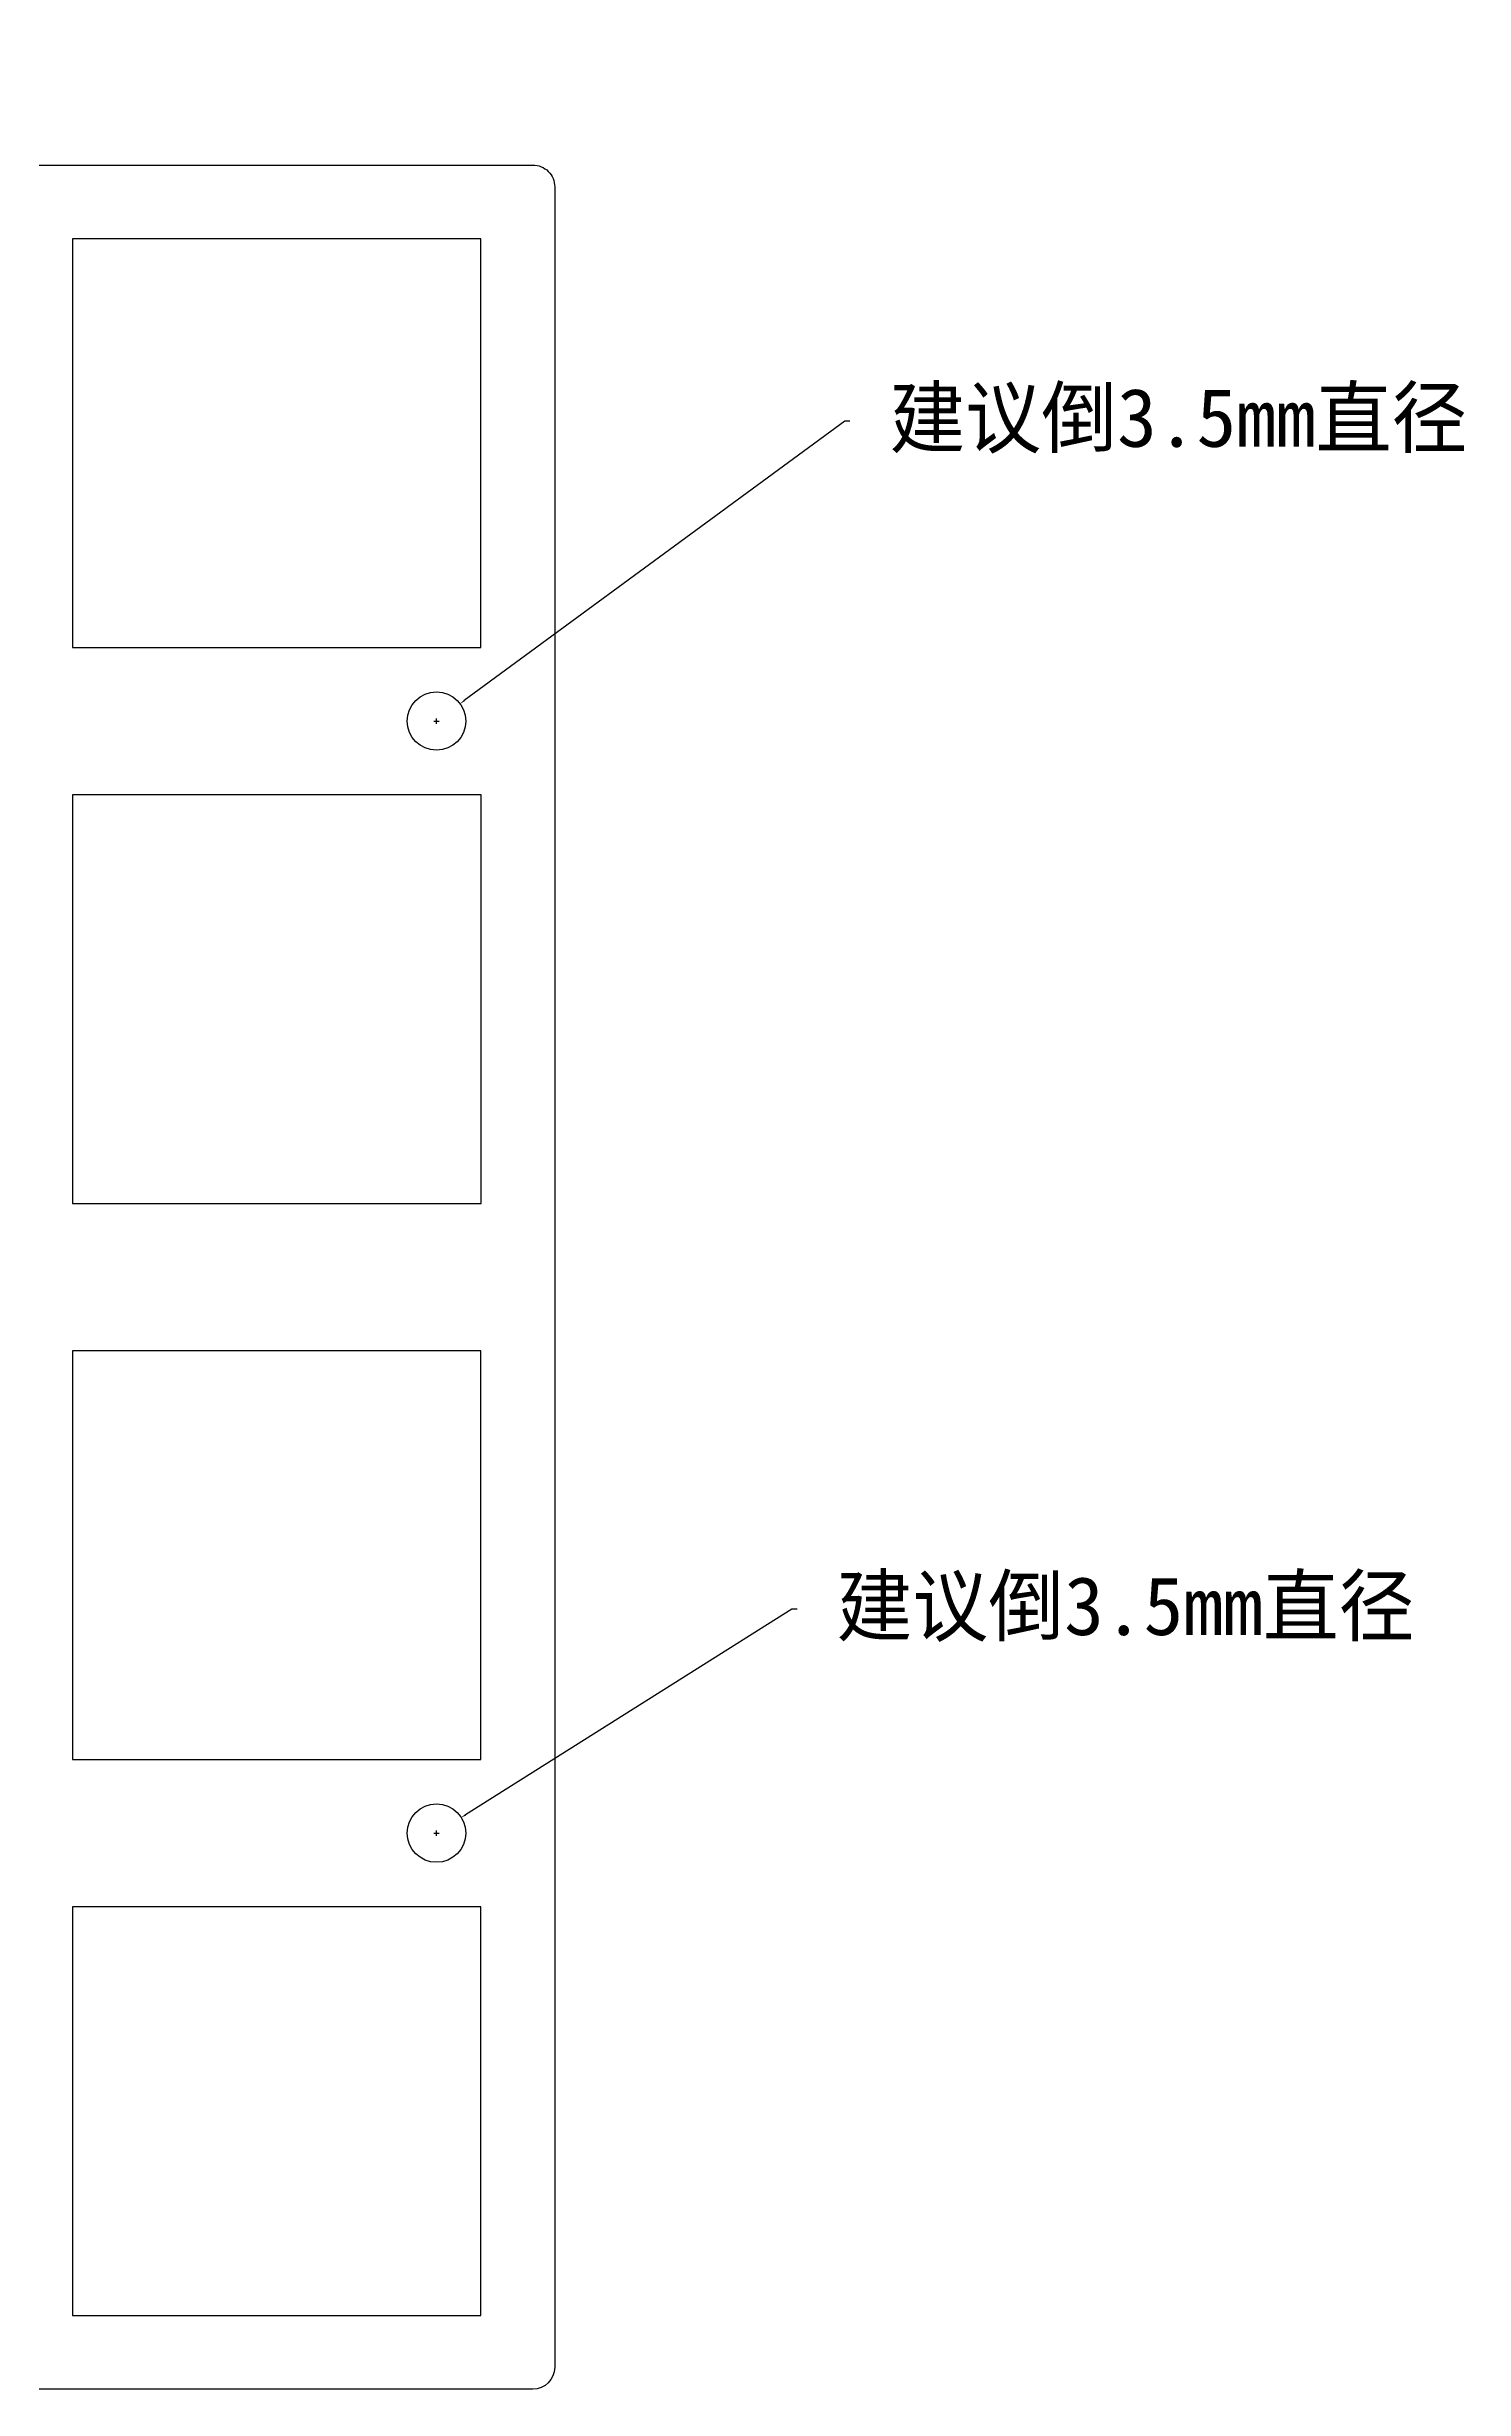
# Model space of a CAD drawing. Header units: millimetres. Extents: x -54 to 301, y 70 to 207.
# Drawn here: x 252.2 to 300.7, y 100.7 to 180.9 of the extents above; entities that cross this region are included whole.
import ezdxf

# ---------------------------------------------------------------- set-up
doc = ezdxf.new("R2010")
doc.units = ezdxf.units.MM
doc.header["$MEASUREMENT"] = 0
doc.layers.get('Defpoints').update_dxf_attribs({"color": 2})
doc.dimstyles.get("Standard").update_dxf_attribs({"dimtxt": 0.18, "dimasz": 0.18, "dimexe": 0.18, "dimexo": 0.0625, "dimgap": 0.09, "dimtad": 0, "dimtih": 1, "dimtoh": 1, "dimdec": 4, "dimzin": 0, "dimdsep": 46, "dimtxsty": 'STANDARD', "dimcen": 0.09, "dimadec": 0, "dimazin": 0, "dimtfac": 1, "dimtdec": 4, "dimtofl": 0, "dimtmove": 0, "dimatfit": 3, "dimfxl": 1, "dimtolj": 1, "dimtzin": 0, "dimarcsym": 0})

# ---------------------------------------------------------------- blocks, each defined once
blk = doc.blocks.new('*D6')
at = {"layer": 'Defpoints', "color": 0, "linetype": 'Continuous', "lineweight": -2, "transparency": 16777216}
for p, q in [((277.687, 127.38), (266.513, 120.341)), ((277.867, 127.38), (277.687, 127.38)), ((265.424, 119.712), (265.604, 119.712)), ((265.514, 119.622), (265.514, 119.802))]:
    blk.add_line(p, q, dxfattribs=at)
at = {"layer": 'Defpoints', "color": 0, "linetype": 'Continuous', "transparency": 16777216}
for p in [(266.361, 120.245), (264.668, 119.179)]:
    blk.add_point(p, dxfattribs=at)
blk.add_solid([(266.497, 120.367), (266.529, 120.316), (266.361, 120.245)], dxfattribs=at)
at = {"layer": 'Defpoints', "color": 0, "linetype": 'Continuous', "transparency": 16777216, "insert": (289.12, 127.38), "char_height": 0.18, "attachment_point": 5}
blk.add_mtext('\\A1;{\\H11.11111x;建议倒3.5mm直径}', dxfattribs=at)
blk = doc.blocks.new('*D7')
at = {"layer": 'Defpoints', "color": 0, "linetype": 'Continuous', "lineweight": -2, "transparency": 16777216}
for p, q in [((279.501, 168.09), (266.465, 158.511)), ((279.681, 168.09), (279.501, 168.09)), ((265.424, 157.812), (265.604, 157.812)), ((265.514, 157.722), (265.514, 157.902))]:
    blk.add_line(p, q, dxfattribs=at)
at = {"layer": 'Defpoints', "color": 0, "linetype": 'Continuous', "transparency": 16777216}
for p in [(266.32, 158.404), (264.709, 157.22)]:
    blk.add_point(p, dxfattribs=at)
blk.add_solid([(266.447, 158.535), (266.483, 158.487), (266.32, 158.404)], dxfattribs=at)
at = {"layer": 'Defpoints', "color": 0, "linetype": 'Continuous', "transparency": 16777216, "insert": (290.934, 168.09), "char_height": 0.18, "attachment_point": 5}
blk.add_mtext('\\A1;{\\H11.11111x;建议倒3.5mm直径}', dxfattribs=at)

msp = doc.modelspace()

# ---------------------------------------------------------------- linework, layer by layer
msp.add_lwpolyline([(212.43244, 180.91027, 0.40040839), (214.18051, 179.24316), (230.73048, 179.24348, -0.41170678), (231.48047, 178.49992), (231.4805, 178.61164, 0.41421635), (233.23051, 176.86164), (268.8143, 176.86198, -0.41421635), (269.56431, 176.11198), (269.56431, 101.41264), (269.56427, 101.41264, -0.41421356), (268.81427, 100.66264), (232.21448, 100.66264, -0.40230493), (231.46511, 101.38202, 0.39950709), (229.71734, 103.04374), (213.1645, 103.04374, -0.41421356)], format="xyb")
for points in [[(253.03932, 160.33697), (267.03932, 160.33697), (267.03932, 174.33803), (253.03932, 174.33803)], [(267.03954, 141.2867), (267.03954, 155.28776), (253.03954, 155.28776), (253.03954, 141.2867)], [(267.0395, 136.23764), (253.0395, 136.23764), (253.0395, 122.23693), (267.0395, 122.23693)], [(253.03947, 103.18716), (267.03947, 103.18716), (267.03947, 117.18787), (253.03947, 117.18787)]]:
    msp.add_lwpolyline(points, close=True)
for centre in [(265.51433, 157.81235), (265.51449, 119.71245)]:
    msp.add_circle(centre, 1)

# ---------------------------------------------------------------- dimensions: what is measured, and where the dimension line sits
at = {"layer": 'Defpoints', "linetype": 'Continuous'}
for p1, p2, picture, middle in [((264.7085, 157.2202), (266.32016, 158.4045), '*D7', (290.93411, 168.09028)), ((264.66837, 119.17946), (266.36061, 120.24544), '*D6', (289.11954, 127.37989))]:
    dim = msp.add_diameter_dim_2p(p1=p1, p2=p2, text='{\\H11.11111x;建议倒3.5mm直径}', dimstyle='Standard', dxfattribs=at)
    dim.commit()
    dim.dimension.update_dxf_attribs({"geometry": picture, "text_midpoint": middle, "dimtype": 163})

doc.saveas('drawing.dxf')
